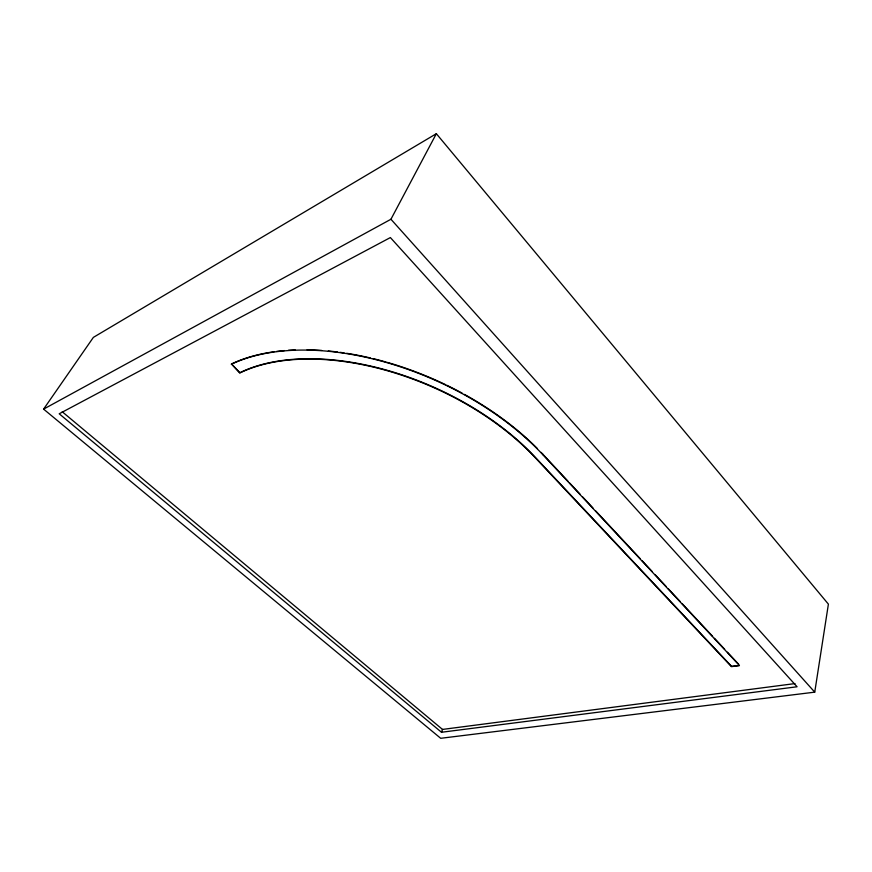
<?xml version="1.0" encoding="UTF-8"?>
<svg xmlns="http://www.w3.org/2000/svg" width="872" height="872" viewBox="0 0 872 872"><rect width="100%" height="100%" fill="white"/><g stroke="black" fill="none" stroke-linecap="round" stroke-linejoin="round"><path stroke-width="1.31" d="M814.742 692.15L828.4 604.133L436.349 133.699L93.369 337.388L43.6 409.121L440.698 738.301L814.742 692.15L390.939 219.254L436.349 133.699M739.434 665.5L731.521 666.317L534.852 456.808A201.737 113.589 23.8 0 0 239.92 372.704L231.494 363.962L239.735 373.02A201.781 113.567 23.8 0 1 534.721 457.157L731.455 666.666L739.434 665.5L542.755 454.606A213.531 120.14 23.9 0 0 231.298 364.278M542.755 454.606L542.875 454.258A213.487 120.162 23.9 0 0 541.12 452.383M441.494 732.262L797.084 686.765L390.373 237.566L59.209 413.786L441.494 732.262L442.507 729.428L794.97 683.583M43.6 409.121L390.939 219.254M62.228 411.758L442.507 729.428M542.875 454.258L567.923 481.115M569.776 483.11L579.978 494.043M582.758 497.029L592.96 507.973M595.75 510.959L640.266 558.712M642.119 560.696L652.321 571.64M655.101 574.626L666.23 586.562M668.094 588.556L680.149 601.484M682.002 603.479L712.609 636.298M714.462 638.293L724.665 649.237M727.444 652.212L738.573 664.159M231.494 363.962A213.487 120.162 23.9 0 1 273.982 351.776M276.533 351.427A213.487 120.162 23.9 0 1 284.392 350.588M288.414 350.282A213.487 120.162 23.9 0 1 295.248 349.934M307.097 349.803A213.487 120.162 23.9 0 1 321.615 350.424M328.286 350.969A213.487 120.162 23.9 0 1 337.431 351.983M340.08 352.332A213.487 120.162 23.9 0 1 344.058 352.898M346.729 353.302A213.487 120.162 23.9 0 1 370.382 357.967M372.998 358.588A213.487 120.162 23.9 0 1 386.078 362.043M387.332 362.392A213.487 120.162 23.9 0 1 414.909 371.559M416.151 372.028A213.487 120.162 23.9 0 1 445.559 384.661M446.758 385.239A213.487 120.162 23.9 0 1 462.127 393.13M464.449 394.406A213.487 120.162 23.9 0 1 537.49 448.655"/></g></svg>
